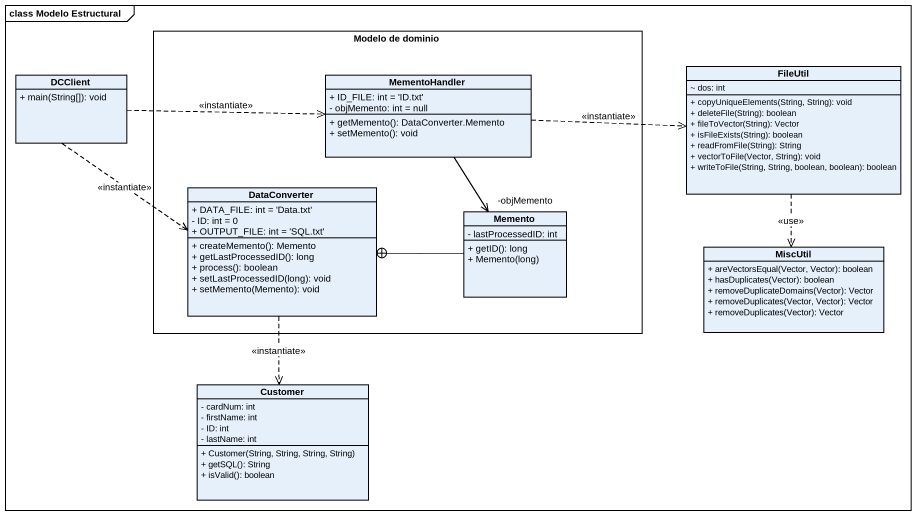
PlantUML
@startuml
mainframe class Modelo Estructural
hide circle
hide empty members
skinparam classAttributeIconSize 0
rectangle "Modelo de dominio" as Modelo_de_dominio {
  class MementoHandler {
    + ID_FILE: int = 'ID.txt'
    - objMemento: int = null
    + getMemento(): DataConverter.Memento
    + setMemento(): void
  }
  class DataConverter {
    + DATA_FILE: int = 'Data.txt'
    - ID: int = 0
    + OUTPUT_FILE: int = 'SQL.txt'
    + createMemento(): Memento
    + getLastProcessedID(): long
    + process(): boolean
    + setLastProcessedID(long): void
    + setMemento(Memento): void
  }
  class Memento {
    - lastProcessedID: int
    + getID(): long
    + Memento(long)
  }
}
class FileUtil {
  ~ dos: int
  + copyUniqueElements(String, String): void
  + deleteFile(String): boolean
  + fileToVector(String): Vector
  + isFileExists(String): boolean
  + readFromFile(String): String
  + vectorToFile(Vector, String): void
  + writeToFile(String, String, boolean, boolean): boolean
}
class DCClient {
  + main(String[]): void
}
class MiscUtil {
  + areVectorsEqual(Vector, Vector): boolean
  + hasDuplicates(Vector): boolean
  + removeDuplicateDomains(Vector): Vector
  + removeDuplicates(Vector, Vector): Vector
  + removeDuplicates(Vector): Vector
}
class Customer {
  - cardNum: int
  - firstName: int
  - ID: int
  - lastName: int
  + Customer(String, String, String, String)
  + getSQL(): String
  + isValid(): boolean
}
FileUtil ..> MiscUtil : <<use>>
DCClient .right.> MementoHandler : <<instantiate>>
DCClient ..> DataConverter : <<instantiate>>
MementoHandler .right.> FileUtil : <<instantiate>>
MementoHandler --> "-objMemento" Memento
DataConverter ..> Customer : <<instantiate>>
Memento -left-+ DataConverter
@enduml
